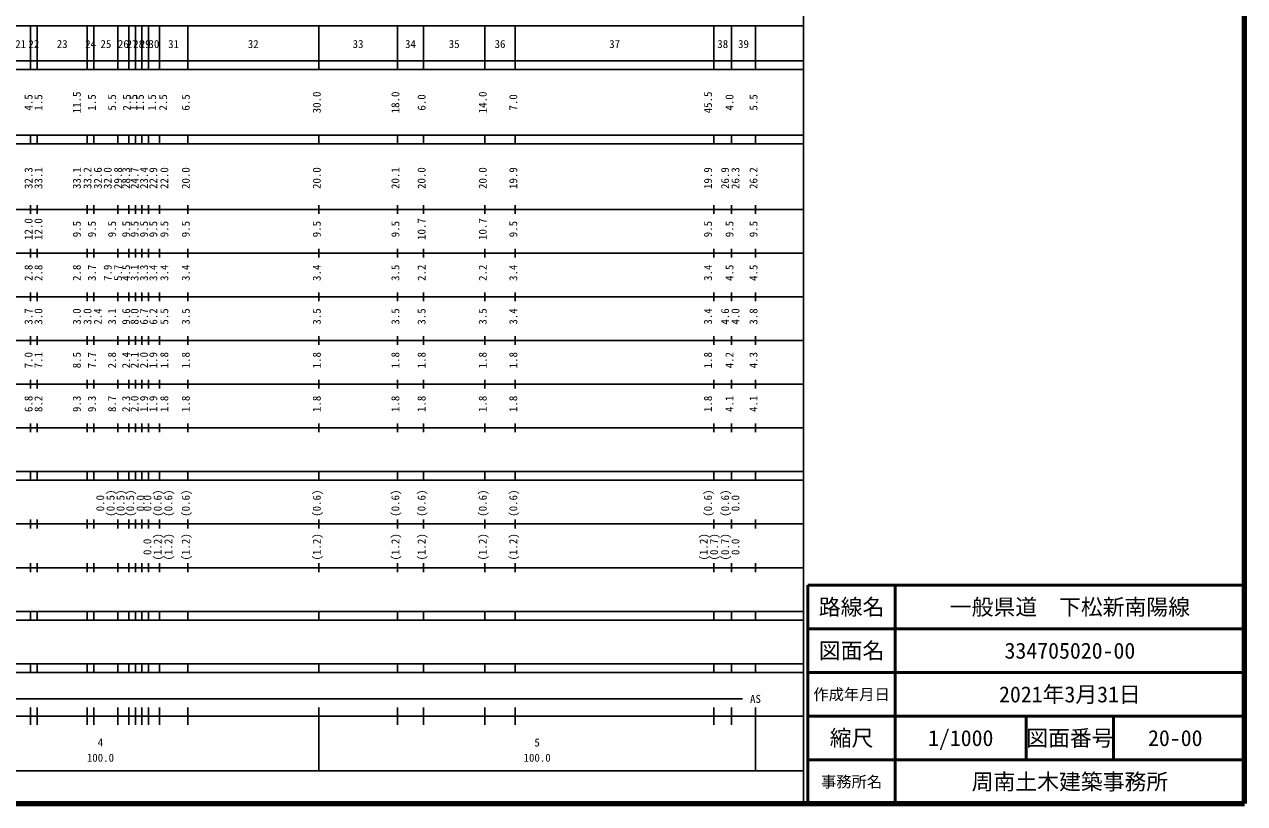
# Model space of a CAD drawing. Units: millimetres on the paper, enlarged 1000 times. Extents: x 40000 to 680000, y 20000 to 380000.
# Drawn here: x 400593 to 680000, y 20000 to 198357 of the extents above; entities that cross this region are included whole.
import ezdxf
from ezdxf.enums import TextEntityAlignment as Align

# ---------------------------------------------------------------- set-up
doc = ezdxf.new("R2010")
doc.units = ezdxf.units.MM
doc.header["$LTSCALE"] = 1000
for name, color, linetype, lineweight in [('M-TTL', 2, 'Continuous', 140), ('M-TTL-BAND', 7, 'Continuous', 25), ('M-TTL-FRAM', 2, 'Continuous', 50), ('M-TTL-LINE', 7, 'Continuous', 50)]:
    doc.layers.add(name, color=color, linetype=linetype, lineweight=lineweight)
doc.layers.add('M-TTL-TXT', color=7, linetype='Continuous')
doc.styles.add('ＭＳ ゴシック', font='')
doc.styles.get('ＭＳ ゴシック').set_extended_font_data('MS Gothic')

msp = doc.modelspace()

# ---------------------------------------------------------------- linework, layer by layer
at = {"layer": 'M-TTL'}
for p, q in [((680000, 20000), (680000, 380000)), ((40000, 20000), (680000, 20000))]:
    msp.add_line(p, q, dxfattribs=at)
at = {"layer": 'M-TTL-BAND'}
for p, q in [((579000, 20000), (579000, 370000)), ((68000, 198000), (579000, 198000)), ((402000, 188000), (402000, 198000)), ((403500, 188000), (403500, 198000)), ((415000, 188000), (415000, 198000)), ((416500, 188000), (416500, 198000)), ((422000, 188000), (422000, 198000)), ((424500, 188000), (424500, 198000)), ((426000, 188000), (426000, 198000)), ((427500, 188000), (427500, 198000)), ((429000, 188000), (429000, 198000)), ((431500, 188000), (431500, 198000)), ((438000, 188000), (438000, 198000)), ((468000, 188000), (468000, 198000)), ((486000, 188000), (486000, 198000)), ((492000, 188000), (492000, 198000)), ((506000, 188000), (506000, 198000)), ((513000, 188000), (513000, 198000)), ((558500, 188000), (558500, 198000)), ((562500, 188000), (562500, 198000)), ((568000, 188000), (568000, 198000)), ((40000, 190000), (579000, 190000)), ((40000, 188000), (579000, 188000)), ((40000, 173000), (579000, 173000)), ((40000, 171000), (579000, 171000)), ((402000, 171000), (402000, 173000)), ((403500, 171000), (403500, 173000)), ((415000, 171000), (415000, 173000)), ((416500, 171000), (416500, 173000)), ((422000, 171000), (422000, 173000)), ((424500, 171000), (424500, 173000)), ((426000, 171000), (426000, 173000)), ((427500, 171000), (427500, 173000)), ((429000, 171000), (429000, 173000)), ((431500, 171000), (431500, 173000)), ((438000, 171000), (438000, 173000)), ((468000, 171000), (468000, 173000)), ((486000, 171000), (486000, 173000)), ((492000, 171000), (492000, 173000)), ((506000, 171000), (506000, 173000)), ((513000, 171000), (513000, 173000)), ((558500, 171000), (558500, 173000)), ((562500, 171000), (562500, 173000)), ((568000, 171000), (568000, 173000)), ((402000, 155000), (402000, 157000)), ((403500, 155000), (403500, 157000)), ((415000, 155000), (415000, 157000)), ((416500, 155000), (416500, 157000)), ((422000, 155000), (422000, 157000)), ((424500, 155000), (424500, 157000)), ((426000, 155000), (426000, 157000)), ((427500, 155000), (427500, 157000)), ((429000, 155000), (429000, 157000)), ((431500, 155000), (431500, 157000)), ((438000, 155000), (438000, 157000)), ((468000, 155000), (468000, 157000)), ((486000, 155000), (486000, 157000)), ((492000, 155000), (492000, 157000)), ((506000, 155000), (506000, 157000)), ((513000, 155000), (513000, 157000)), ((558500, 155000), (558500, 157000)), ((562500, 155000), (562500, 157000)), ((568000, 155000), (568000, 157000)), ((40000, 156000), (579000, 156000)), ((46000, 146000), (579000, 146000)), ((402000, 145000), (402000, 147000)), ((403500, 145000), (403500, 147000)), ((415000, 145000), (415000, 147000)), ((416500, 145000), (416500, 147000)), ((422000, 145000), (422000, 147000)), ((424500, 145000), (424500, 147000)), ((426000, 145000), (426000, 147000)), ((427500, 145000), (427500, 147000)), ((429000, 145000), (429000, 147000)), ((431500, 145000), (431500, 147000)), ((438000, 145000), (438000, 147000)), ((468000, 145000), (468000, 147000)), ((486000, 145000), (486000, 147000)), ((492000, 145000), (492000, 147000)), ((506000, 145000), (506000, 147000)), ((513000, 145000), (513000, 147000)), ((558500, 145000), (558500, 147000)), ((562500, 145000), (562500, 147000)), ((568000, 145000), (568000, 147000)), ((402000, 135000), (402000, 137000)), ((403500, 135000), (403500, 137000)), ((415000, 135000), (415000, 137000)), ((416500, 135000), (416500, 137000)), ((422000, 135000), (422000, 137000)), ((424500, 135000), (424500, 137000)), ((426000, 135000), (426000, 137000)), ((427500, 135000), (427500, 137000)), ((429000, 135000), (429000, 137000)), ((431500, 135000), (431500, 137000)), ((438000, 135000), (438000, 137000)), ((468000, 135000), (468000, 137000)), ((486000, 135000), (486000, 137000)), ((492000, 135000), (492000, 137000)), ((506000, 135000), (506000, 137000)), ((513000, 135000), (513000, 137000)), ((558500, 135000), (558500, 137000)), ((562500, 135000), (562500, 137000)), ((568000, 135000), (568000, 137000)), ((52000, 136000), (579000, 136000)), ((46000, 126000), (579000, 126000)), ((402000, 125000), (402000, 127000)), ((403500, 125000), (403500, 127000)), ((415000, 125000), (415000, 127000)), ((416500, 125000), (416500, 127000)), ((422000, 125000), (422000, 127000)), ((424500, 125000), (424500, 127000)), ((426000, 125000), (426000, 127000)), ((427500, 125000), (427500, 127000)), ((429000, 125000), (429000, 127000)), ((431500, 125000), (431500, 127000)), ((438000, 125000), (438000, 127000)), ((468000, 125000), (468000, 127000)), ((486000, 125000), (486000, 127000)), ((492000, 125000), (492000, 127000)), ((506000, 125000), (506000, 127000)), ((513000, 125000), (513000, 127000)), ((558500, 125000), (558500, 127000)), ((562500, 125000), (562500, 127000)), ((568000, 125000), (568000, 127000)), ((52000, 116000), (579000, 116000)), ((402000, 115000), (402000, 117000)), ((403500, 115000), (403500, 117000)), ((415000, 115000), (415000, 117000)), ((416500, 115000), (416500, 117000)), ((422000, 115000), (422000, 117000)), ((424500, 115000), (424500, 117000)), ((426000, 115000), (426000, 117000)), ((427500, 115000), (427500, 117000)), ((429000, 115000), (429000, 117000)), ((431500, 115000), (431500, 117000)), ((438000, 115000), (438000, 117000)), ((468000, 115000), (468000, 117000)), ((486000, 115000), (486000, 117000)), ((492000, 115000), (492000, 117000)), ((506000, 115000), (506000, 117000)), ((513000, 115000), (513000, 117000)), ((558500, 115000), (558500, 117000)), ((562500, 115000), (562500, 117000)), ((568000, 115000), (568000, 117000)), ((402000, 105000), (402000, 107000)), ((403500, 105000), (403500, 107000)), ((415000, 105000), (415000, 107000)), ((416500, 105000), (416500, 107000)), ((422000, 105000), (422000, 107000)), ((424500, 105000), (424500, 107000)), ((426000, 105000), (426000, 107000)), ((427500, 105000), (427500, 107000)), ((429000, 105000), (429000, 107000)), ((431500, 105000), (431500, 107000)), ((438000, 105000), (438000, 107000)), ((468000, 105000), (468000, 107000)), ((486000, 105000), (486000, 107000)), ((492000, 105000), (492000, 107000)), ((506000, 105000), (506000, 107000)), ((513000, 105000), (513000, 107000)), ((558500, 105000), (558500, 107000)), ((562500, 105000), (562500, 107000)), ((568000, 105000), (568000, 107000)), ((46000, 106000), (579000, 106000)), ((40000, 96000), (579000, 96000)), ((402000, 94000), (402000, 96000)), ((403500, 94000), (403500, 96000)), ((415000, 94000), (415000, 96000)), ((416500, 94000), (416500, 96000)), ((422000, 94000), (422000, 96000)), ((424500, 94000), (424500, 96000)), ((426000, 94000), (426000, 96000)), ((427500, 94000), (427500, 96000)), ((429000, 94000), (429000, 96000)), ((431500, 94000), (431500, 96000)), ((438000, 94000), (438000, 96000)), ((468000, 94000), (468000, 96000)), ((486000, 94000), (486000, 96000)), ((492000, 94000), (492000, 96000)), ((506000, 94000), (506000, 96000)), ((513000, 94000), (513000, 96000)), ((558500, 94000), (558500, 96000)), ((562500, 94000), (562500, 96000)), ((568000, 94000), (568000, 96000)), ((40000, 94000), (579000, 94000)), ((49000, 84000), (579000, 84000)), ((402000, 83000), (402000, 85000)), ((403500, 83000), (403500, 85000)), ((415000, 83000), (415000, 85000)), ((416500, 83000), (416500, 85000)), ((422000, 83000), (422000, 85000)), ((424500, 83000), (424500, 85000)), ((426000, 83000), (426000, 85000)), ((427500, 83000), (427500, 85000)), ((429000, 83000), (429000, 85000)), ((431500, 83000), (431500, 85000)), ((438000, 83000), (438000, 85000)), ((468000, 83000), (468000, 85000)), ((486000, 83000), (486000, 85000)), ((492000, 83000), (492000, 85000)), ((506000, 83000), (506000, 85000)), ((513000, 83000), (513000, 85000)), ((558500, 83000), (558500, 85000)), ((562500, 83000), (562500, 85000)), ((568000, 83000), (568000, 85000)), ((40000, 74000), (579000, 74000)), ((402000, 73000), (402000, 75000)), ((403500, 73000), (403500, 75000)), ((415000, 73000), (415000, 75000)), ((416500, 73000), (416500, 75000)), ((422000, 73000), (422000, 75000)), ((424500, 73000), (424500, 75000)), ((426000, 73000), (426000, 75000)), ((427500, 73000), (427500, 75000)), ((429000, 73000), (429000, 75000)), ((431500, 73000), (431500, 75000)), ((438000, 73000), (438000, 75000)), ((468000, 73000), (468000, 75000)), ((486000, 73000), (486000, 75000)), ((492000, 73000), (492000, 75000)), ((506000, 73000), (506000, 75000)), ((513000, 73000), (513000, 75000)), ((558500, 73000), (558500, 75000)), ((562500, 73000), (562500, 75000)), ((568000, 73000), (568000, 75000)), ((40000, 64000), (579000, 64000)), ((40000, 62000), (579000, 62000)), ((402000, 62000), (402000, 64000)), ((403500, 62000), (403500, 64000)), ((415000, 62000), (415000, 64000)), ((416500, 62000), (416500, 64000)), ((422000, 62000), (422000, 64000)), ((424500, 62000), (424500, 64000)), ((426000, 62000), (426000, 64000)), ((427500, 62000), (427500, 64000)), ((429000, 62000), (429000, 64000)), ((431500, 62000), (431500, 64000)), ((438000, 62000), (438000, 64000)), ((468000, 62000), (468000, 64000)), ((486000, 62000), (486000, 64000)), ((492000, 62000), (492000, 64000)), ((506000, 62000), (506000, 64000)), ((513000, 62000), (513000, 64000)), ((558500, 62000), (558500, 64000)), ((562500, 62000), (562500, 64000)), ((568000, 62000), (568000, 64000)), ((40000, 52000), (579000, 52000)), ((402000, 50000), (402000, 52000)), ((403500, 50000), (403500, 52000)), ((415000, 50000), (415000, 52000)), ((416500, 50000), (416500, 52000)), ((422000, 50000), (422000, 52000)), ((424500, 50000), (424500, 52000)), ((426000, 50000), (426000, 52000)), ((427500, 50000), (427500, 52000)), ((429000, 50000), (429000, 52000)), ((431500, 50000), (431500, 52000)), ((438000, 50000), (438000, 52000)), ((468000, 50000), (468000, 52000)), ((486000, 50000), (486000, 52000)), ((492000, 50000), (492000, 52000)), ((506000, 50000), (506000, 52000)), ((513000, 50000), (513000, 52000)), ((558500, 50000), (558500, 52000)), ((562500, 50000), (562500, 52000)), ((568000, 50000), (568000, 52000)), ((40000, 50000), (579000, 50000)), ((71000, 44000), (565000, 44000)), ((402000, 38000), (402000, 42000)), ((403500, 38000), (403500, 42000)), ((415000, 38000), (415000, 42000)), ((416500, 38000), (416500, 42000)), ((422000, 38000), (422000, 42000)), ((424500, 38000), (424500, 42000)), ((426000, 38000), (426000, 42000)), ((427500, 38000), (427500, 42000)), ((429000, 38000), (429000, 42000)), ((431500, 38000), (431500, 42000)), ((438000, 38000), (438000, 42000)), ((468000, 27500), (468000, 42000)), ((486000, 38000), (486000, 42000)), ((492000, 38000), (492000, 42000)), ((506000, 38000), (506000, 42000)), ((513000, 38000), (513000, 42000)), ((558500, 38000), (558500, 42000)), ((562500, 38000), (562500, 42000)), ((568000, 27500), (568000, 42000)), ((40000, 40000), (579000, 40000)), ((68000, 27500), (579000, 27500))]:
    msp.add_line(p, q, dxfattribs=at)
at = {"layer": 'M-TTL-FRAM'}
for p, q in [((680000, 70000), (580000, 70000)), ((580000, 70000), (580000, 20000))]:
    msp.add_line(p, q, dxfattribs=at)
at = {"layer": 'M-TTL-LINE'}
for p, q in [((600000, 70000), (600000, 20000)), ((680000, 60000), (580000, 60000)), ((680000, 50000), (580000, 50000)), ((680000, 40000), (580000, 40000)), ((630000, 40000), (630000, 30000)), ((650000, 40000), (650000, 30000)), ((680000, 30000), (580000, 30000))]:
    msp.add_line(p, q, dxfattribs=at)

# ---------------------------------------------------------------- texts
at = {"layer": 'M-TTL-BAND', "style": 'ＭＳ ゴシック'}
for s, p in [('21', (399750, 192405)), ('22', (402750, 192405)), ('23', (409250, 192405)), ('24', (415750, 192405)), ('25', (419250, 192405)), ('26', (423250, 192405)), ('27', (425250, 192405)), ('28', (426750, 192405)), ('29', (428250, 192405)), ('30', (430250, 192405)), ('31', (434750, 192405)), ('32', (453000, 192405)), ('33', (477000, 192405)), ('34', (489000, 192405)), ('35', (499000, 192405)), ('36', (509500, 192405)), ('37', (535750, 192405)), ('38', (560500, 192405)), ('39', (565250, 192405)), ('AS', (568000, 42500)), ('4', (418000, 32523)), ('5', (518000, 32523)), ('100.0', (418000, 29033)), ('100.0', (518000, 29033))]:
    msp.add_text(s, height=1833, dxfattribs=at).set_placement(p, align=Align.BOTTOM_CENTER)
for s, p in [('4.5', (403000, 180500)), ('1.5', (405262, 180500)), ('11.5', (414049, 180500)), ('1.5', (417500, 180500)), ('5.5', (422122, 180500)), ('2.5', (425500, 180500)), ('1.5', (427000, 180500)), ('1.5', (428500, 180500)), ('1.5', (431288, 180500)), ('2.5', (433817, 180500)), ('6.5', (439000, 180500)), ('30.0', (469000, 180500)), ('18.0', (487000, 180500)), ('6.0', (493000, 180500)), ('14.0', (507000, 180500)), ('7.0', (514000, 180500)), ('45.5', (558585, 180500)), ('4.0', (563500, 180500)), ('5.5', (569000, 180500)), ('32.3', (403000, 163174)), ('33.1', (405262, 163174)), ('33.1', (414049, 163174)), ('33.2', (416500, 163174)), ('32.6', (418870, 163174)), ('32.0', (421122, 163174)), ('29.8', (423492, 163174)), ('28.3', (425344, 163174)), ('24.7', (427273, 163174)), ('23.4', (429437, 163174)), ('22.9', (431561, 163174)), ('22.0', (434090, 163174)), ('20.0', (439000, 163174)), ('20.0', (469000, 163174)), ('20.1', (487000, 163174)), ('20.0', (493000, 163174)), ('20.0', (507000, 163174)), ('19.9', (514000, 163174)), ('19.9', (558585, 163174)), ('26.9', (562500, 163174)), ('26.3', (564870, 163174)), ('26.2', (569000, 163174)), ('12.0', (403000, 151500)), ('12.0', (405262, 151500)), ('10.7', (493000, 151500)), ('10.7', (507000, 151500)), ('9.5', (414049, 151500)), ('9.5', (417500, 151500)), ('9.5', (422122, 151500)), ('9.5', (425344, 151500)), ('9.5', (427273, 151500)), ('9.5', (429437, 151500)), ('9.5', (431561, 151500)), ('9.5', (434090, 151500)), ('9.5', (439000, 151500)), ('9.5', (469000, 151500)), ('9.5', (487000, 151500)), ('9.5', (514000, 151500)), ('9.5', (558585, 151500)), ('9.5', (563500, 151500)), ('9.5', (569000, 151500)), ('2.8', (403000, 141500)), ('2.8', (405262, 141500)), ('2.8', (414049, 141500)), ('3.7', (417500, 141500)), ('7.9', (421122, 141500)), ('5.7', (423492, 141500)), ('4.5', (425344, 141500)), ('3.1', (427273, 141500)), ('3.3', (429437, 141500)), ('3.4', (431561, 141500)), ('3.4', (434090, 141500)), ('3.4', (439000, 141500)), ('3.4', (469000, 141500)), ('3.5', (487000, 141500)), ('2.2', (493000, 141500)), ('2.2', (507000, 141500)), ('3.4', (514000, 141500)), ('3.4', (558585, 141500)), ('4.5', (563500, 141500)), ('4.5', (569000, 141500)), ('3.7', (403000, 131500)), ('3.0', (405262, 131500)), ('3.0', (414049, 131500)), ('3.0', (416500, 131500)), ('2.4', (418870, 131500)), ('3.1', (422122, 131500)), ('9.6', (425344, 131500)), ('8.0', (427273, 131500)), ('6.7', (429437, 131500)), ('6.2', (431561, 131500)), ('5.5', (434090, 131500)), ('3.5', (439000, 131500)), ('3.5', (469000, 131500)), ('3.5', (487000, 131500)), ('3.5', (493000, 131500)), ('3.5', (507000, 131500)), ('3.4', (514000, 131500)), ('3.4', (558585, 131500)), ('4.6', (562500, 131500)), ('4.0', (564870, 131500)), ('3.8', (569000, 131500)), ('7.0', (403000, 121500)), ('7.1', (405262, 121500)), ('8.5', (414049, 121500)), ('7.7', (417500, 121500)), ('2.8', (422122, 121500)), ('2.4', (425344, 121500)), ('2.1', (427273, 121500)), ('2.0', (429437, 121500)), ('1.9', (431561, 121500)), ('1.8', (434090, 121500)), ('1.8', (439000, 121500)), ('1.8', (469000, 121500)), ('1.8', (487000, 121500)), ('1.8', (493000, 121500)), ('1.8', (507000, 121500)), ('1.8', (514000, 121500)), ('1.8', (558585, 121500)), ('4.2', (563500, 121500)), ('4.3', (569000, 121500)), ('6.8', (403000, 111500)), ('8.2', (405262, 111500)), ('9.3', (414049, 111500)), ('9.3', (417500, 111500)), ('8.7', (422122, 111500)), ('2.3', (425344, 111500)), ('2.0', (427273, 111500)), ('1.9', (429437, 111500)), ('1.9', (431561, 111500)), ('1.8', (434090, 111500)), ('1.8', (439000, 111500)), ('1.8', (469000, 111500)), ('1.8', (487000, 111500)), ('1.8', (493000, 111500)), ('1.8', (507000, 111500)), ('1.8', (514000, 111500)), ('1.8', (558585, 111500)), ('4.1', (563500, 111500)), ('4.1', (569000, 111500)), ('0.0', (419414, 88764)), ('(0.5)', (421784, 88764)), ('(0.5)', (424066, 88764)), ('(0.5)', (426273, 88764)), ('0.0', (428643, 88764)), ('0.0', (430200, 88764)), ('(0.6)', (432570, 88764)), ('(0.6)', (435017, 88764)), ('(0.6)', (439000, 88764)), ('(0.6)', (469000, 88764)), ('(0.6)', (487000, 88764)), ('(0.6)', (493000, 88764)), ('(0.6)', (507000, 88764)), ('(0.6)', (514000, 88764)), ('(0.6)', (558585, 88764)), ('(0.6)', (562500, 88764)), ('0.0', (564870, 88764)), ('(1.2)', (432570, 78764)), ('(1.2)', (435017, 78764)), ('(1.2)', (439000, 78764)), ('(1.2)', (469000, 78764)), ('(1.2)', (487000, 78764)), ('(1.2)', (493000, 78764)), ('(1.2)', (507000, 78764)), ('(1.2)', (514000, 78764)), ('(1.2)', (557585, 78764)), ('(0.7)', (559955, 78764)), ('(0.7)', (562500, 78764)), ('0.0', (430200, 78764)), ('0.0', (564870, 78764))]:
    msp.add_text(s, height=1833, rotation=90, dxfattribs=at).set_placement(p, align=Align.BOTTOM_CENTER)
at = {"layer": 'M-TTL-TXT', "style": 'ＭＳ ゴシック'}
for s, height, p in [('路線名', 3666, (590000, 65000)), ('路線名', 3666, (590000, 65000)), ('一般県道\u3000下松新南陽線', 3666, (640000, 65000)), ('図面名', 3666, (590000, 55000)), ('図面名', 3666, (590000, 55000)), ('334705020-00', 3666, (640000, 55000)), ('作成年月日', 2566, (590000, 45000)), ('作成年月日', 2566, (590000, 45000)), ('2021年3月31日', 3666, (640000, 45000)), ('縮尺', 3666, (590000, 35000)), ('縮尺', 3666, (590000, 35000)), ('1/1000', 3666, (615000, 35000)), ('図面番号', 3666, (640000, 35000)), ('図面番号', 3666, (640000, 35000)), ('20-00', 3666, (664125, 35000)), ('事務所名', 2566, (590000, 25000)), ('事務所名', 2566, (590000, 25000)), ('周南土木建築事務所', 3666, (640000, 25000))]:
    msp.add_text(s, height=height, dxfattribs=at).set_placement(p, align=Align.MIDDLE_CENTER)

doc.saveas('drawing.dxf')
